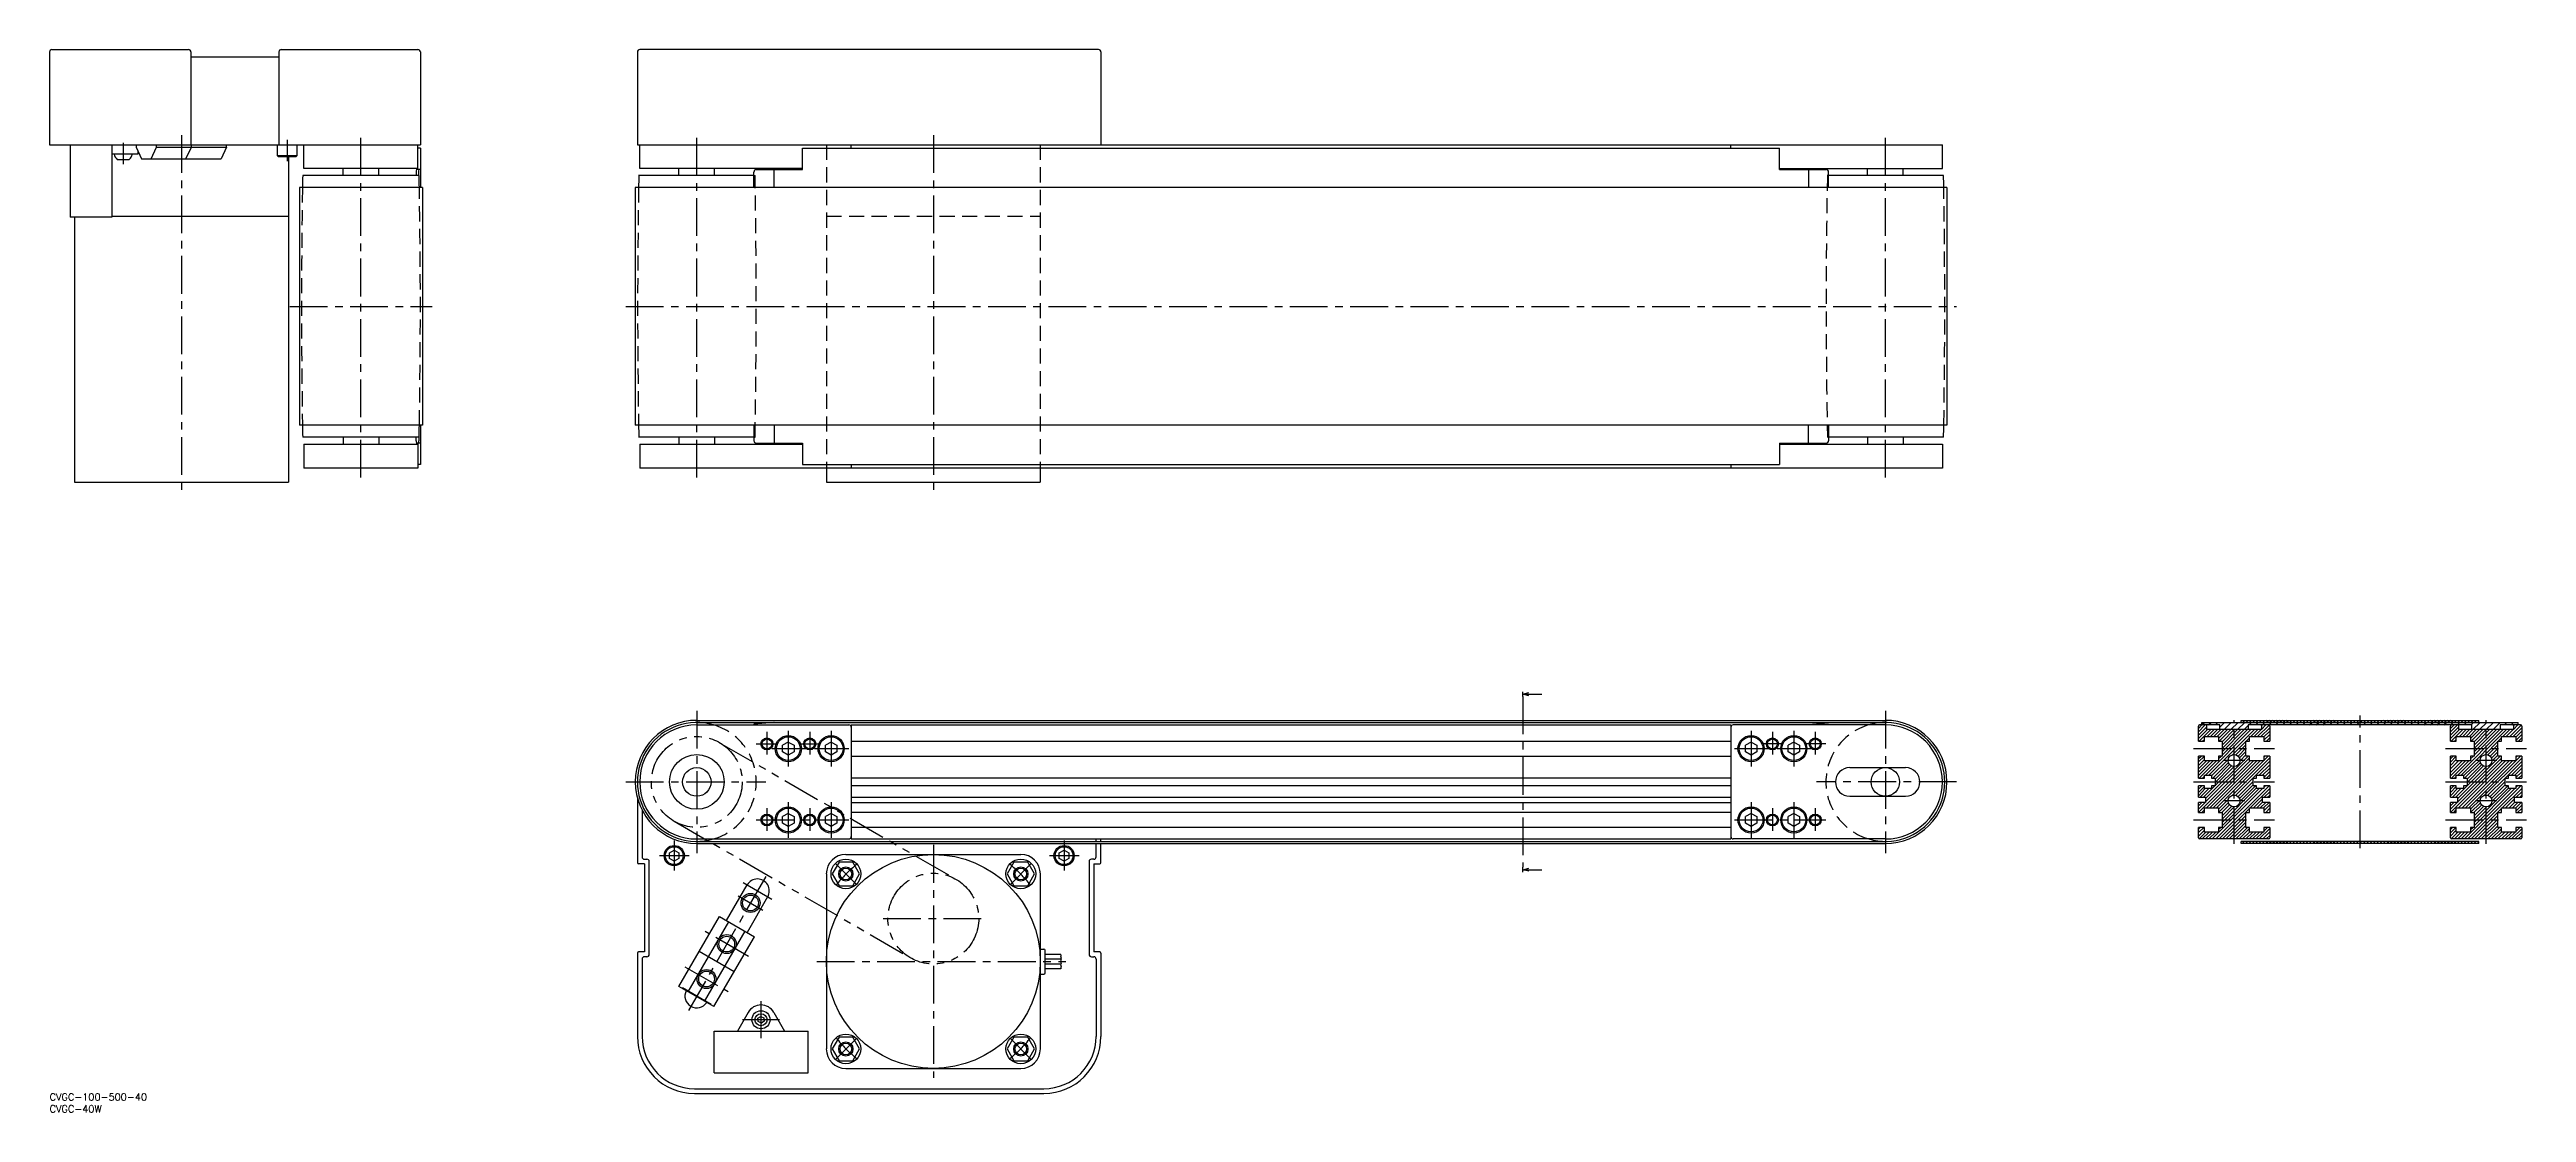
# Model space of a CAD drawing. Extents: x 0 to 1042, y -8 to 439.
import ezdxf

# ---------------------------------------------------------------- set-up
doc = ezdxf.new("R2010")
doc.units = 0
doc.header["$LTSCALE"] = 0.5
for name, pattern in [('CENTER', [50.8, 31.75, -6.35, 6.35, -6.35]), ('DASHED', [19.05, 12.7, -6.35]), ('PHANTOM', [63.5, 31.75, -6.35, 6.35, -6.35, 6.35, -6.35])]:
    doc.linetypes.add(name, pattern=pattern)
doc.layers.get('0').update_dxf_attribs({"linetype": 'CONTINUOUS'})
doc.layers.add('CENTER', color=1, linetype='CENTER')
doc.styles.get("Standard").update_dxf_attribs({"font": 'txt.shx', "height": 3, "bigfont": 'bigfont.shx'})

# ---------------------------------------------------------------- blocks, each defined once
blk = doc.blocks.new('*U61')
at = {"color": 7, "linetype": 'CONTINUOUS'}
blk.add_text('CVGC-100-500-40', height=3, dxfattribs=at).set_placement((0, -3))
blk = doc.blocks.new('*U62')
at = {"color": 7, "linetype": 'CONTINUOUS'}
blk.add_text('CVGC-40W', height=3, dxfattribs=at).set_placement((0, -8))
blk = doc.blocks.new('_OPEN30')
at = {"color": 0, "linetype": 'BYBLOCK'}
for p, q in [((-1, 0.27), (0, 0)), ((0, 0), (-1, -0.27)), ((0, 0), (-1, 0))]:
    blk.add_line(p, q, dxfattribs=at)
blk = doc.blocks.new('*U63')
at = {"color": 7, "linetype": 'CONTINUOUS'}
blk.add_lwpolyline([(622.3, 167.9), (627.8, 167.9)], dxfattribs=at)
at = {"color": 7, "linetype": 'CONTINUOUS', "xscale": 2.5, "yscale": 2.5, "zscale": 2.5, "rotation": 180}
blk.add_blockref('_OPEN30', (619.8, 167.9), dxfattribs=at)
blk = doc.blocks.new('*U64')
at = {"color": 7, "linetype": 'CONTINUOUS'}
blk.add_lwpolyline([(622.3, 94.1), (627.8, 94.1)], dxfattribs=at)
at = {"color": 7, "linetype": 'CONTINUOUS', "xscale": 2.5, "yscale": 2.5, "zscale": 2.5, "rotation": 180}
blk.add_blockref('_OPEN30', (619.8, 94.1), dxfattribs=at)

msp = doc.modelspace()

# ---------------------------------------------------------------- linework, layer by layer
at = {"color": 7, "linetype": 'CONTINUOUS'}
for p, q in [((0, 438), (0, 399)), ((1, 439), (58.5, 439)), ((59.5, 438), (59.5, 399)), ((96.5, 438), (96.5, 399)), ((97.5, 439), (155, 439)), ((156, 438), (156, 399)), ((247.3, 438), (247.3, 399)), ((441.3, 439), (248.3, 439)), ((437, 439), (252.3, 439)), ((442.3, 438), (442.3, 399)), ((59.5, 436), (96.5, 436)), ((0, 399), (156, 399)), ((8.7, 399), (8.7, 368.5)), ((26.2, 399), (26.2, 368.5)), ((36.5, 399), (36.5, 398)), ((36.5, 398), (38.7, 393)), ((37.2, 396.4), (37.2, 395)), ((42.7, 393), (45, 398)), ((45, 398), (45, 399)), ((45, 398), (74.4, 398)), ((57.4, 393), (59.7, 398)), ((59.7, 398), (59.7, 399)), ((74.4, 398), (72.2, 393)), ((74.4, 398), (74.4, 399)), ((95.7, 399), (95.7, 394.5)), ((104.2, 394.5), (104.2, 399)), ((107, 399), (155, 399)), ((107, 389), (107, 399)), ((155, 388.5), (155, 399)), ((156, 397.5), (155, 397.5)), ((156, 397.5), (156, 381)), ((247.3, 399), (796.3, 399)), ((248.3, 389), (248.3, 399)), ((316.8, 397.5), (727.8, 397.5)), ((316.8, 388.5), (316.8, 397.5)), ((337.3, 397.5), (337.3, 399)), ((707.3, 397.5), (707.3, 399)), ((727.8, 388.5), (727.8, 397.5)), ((796.3, 389), (796.3, 399)), ((37.2, 395), (26.2, 395)), ((28.5, 392.8), (33.5, 392.8)), ((38.7, 393), (72.2, 393)), ((95.7, 394.5), (96.2, 394)), ((95.7, 394.5), (104.2, 394.5)), ((96.2, 394), (103.7, 394)), ((100.5, 394), (100.5, 257)), ((103.7, 394), (104.2, 394.5)), ((155.5, 386), (106.5, 386)), ((155, 389), (107, 389)), ((123.5, 386), (123.5, 389)), ((138.5, 386), (138.5, 389)), ((156, 388.5), (154.3, 388.5)), ((154.3, 387.5), (154.3, 386)), ((155.3, 386), (155.3, 387.5)), ((296.3, 386), (247.8, 386)), ((316.8, 389), (248.3, 389)), ((264.8, 386), (264.8, 389)), ((279.8, 386), (279.8, 389)), ((296.3, 381), (296.3, 387.5)), ((297.3, 388.5), (316.8, 388.5)), ((304.8, 381), (304.8, 388.5)), ((727.8, 389), (796.3, 389)), ((727.8, 388.5), (747.4, 388.5)), ((739.9, 388.5), (739.9, 381)), ((748.4, 381), (748.4, 387.5)), ((796.8, 386), (748.4, 386)), ((764.8, 386), (764.8, 389)), ((779.8, 386), (779.8, 389)), ((156.9, 381), (105.1, 381)), ((105.1, 381), (105.1, 281)), ((156.9, 381), (156.9, 281)), ((798.2, 381), (246.4, 381)), ((246.4, 381), (246.4, 281)), ((798.2, 381), (798.2, 281)), ((26.2, 368.5), (8.7, 368.5)), ((10.5, 368.5), (10.5, 257)), ((26.2, 369), (100.5, 369)), ((156.9, 281), (105.1, 281)), ((155.5, 276), (106.5, 276)), ((107, 273), (155, 273)), ((107, 273), (107, 263)), ((123.5, 276), (123.5, 273)), ((138.5, 276), (138.5, 273)), ((154.3, 274.5), (154.3, 276)), ((156, 273.5), (154.3, 273.5)), ((155, 273.5), (155, 263)), ((155.3, 276), (155.3, 274.5)), ((156, 281), (156, 264.5)), ((798.2, 281), (246.4, 281)), ((296.3, 276), (247.8, 276)), ((248.3, 273), (316.8, 273)), ((248.3, 273), (248.3, 263)), ((264.8, 276), (264.8, 273)), ((279.8, 276), (279.8, 273)), ((296.3, 281), (296.3, 274.5)), ((297.3, 273.5), (316.8, 273.5)), ((304.8, 281), (304.8, 273.5)), ((316.8, 273.5), (316.8, 264.5)), ((727.8, 273.5), (747.4, 273.5)), ((727.8, 273.5), (727.8, 264.5)), ((727.8, 273), (796.3, 273)), ((739.9, 273.5), (739.9, 281)), ((748.4, 281), (748.4, 274.5)), ((796.8, 276), (748.4, 276)), ((764.8, 276), (764.8, 273)), ((779.8, 276), (779.8, 273)), ((796.3, 273), (796.3, 263)), ((155, 263), (107, 263)), ((156, 264.5), (155, 264.5)), ((796.3, 263), (248.3, 263)), ((316.8, 264.5), (727.8, 264.5)), ((326.8, 263), (326.8, 257)), ((337.3, 264.5), (337.3, 263)), ((416.8, 263), (416.8, 257)), ((707.3, 264.5), (707.3, 263)), ((10.5, 257), (100.5, 257)), ((326.8, 257), (416.8, 257)), ((272.3, 156.9), (772.3, 156.9)), ((922, 156), (922, 156.9)), ((922, 156.9), (1022, 156.9)), ((1022, 156), (1022, 156.9)), ((272.3, 156), (772.3, 156)), ((272.3, 155), (336.3, 155)), ((304.7, 156), (296.3, 155.3)), ((296.3, 155.3), (296.3, 155)), ((310.8, 147.7), (308.4, 146.4)), ((308.4, 143.6), (308.4, 146.4)), ((310.8, 147.7), (313.2, 146.4)), ((313.2, 146.4), (313.2, 143.6)), ((328.8, 147.7), (326.4, 146.4)), ((326.4, 143.6), (326.4, 146.4)), ((328.8, 147.7), (331.2, 146.4)), ((331.2, 146.4), (331.2, 143.6)), ((337.3, 155), (707.3, 155)), ((337.3, 155), (337.3, 107)), ((337.3, 148.1), (707.3, 148.1)), ((707.3, 155), (707.3, 107)), ((772.3, 155), (708.3, 155)), ((715.8, 147.7), (713.4, 146.4)), ((713.4, 143.6), (713.4, 146.4)), ((715.8, 147.7), (718.2, 146.4)), ((718.2, 146.4), (718.2, 143.6)), ((733.8, 147.7), (731.4, 146.4)), ((731.4, 143.6), (731.4, 146.4)), ((733.8, 147.7), (736.2, 146.4)), ((736.2, 146.4), (736.2, 143.6)), ((739.9, 156), (748.4, 155.3)), ((748.4, 155.3), (748.3, 155)), ((904, 148.1), (904, 154.5)), ((904, 148.1), (906.5, 148.1)), ((913, 155), (904.5, 155)), ((905.5, 156), (1038.5, 156)), ((905.5, 155), (905.5, 156)), ((906.5, 148.1), (906.5, 150.1)), ((906.5, 150.1), (912.5, 150.1)), ((907.5, 153), (907.5, 155)), ((930.5, 153), (907.5, 153)), ((912.5, 150.1), (912.5, 148.1)), ((912.5, 148.1), (914, 148.1)), ((913, 153), (913, 155)), ((914, 148.1), (914, 141.9)), ((924, 141.9), (924, 148.1)), ((924, 148.1), (925.5, 148.1)), ((1019, 155), (925, 155)), ((925, 155), (925, 153)), ((925.5, 148.1), (925.5, 150.1)), ((925.5, 150.1), (931.5, 150.1)), ((930.5, 155), (930.5, 153)), ((931.5, 150.1), (931.5, 148.1)), ((931.5, 148.1), (934, 148.1)), ((934, 154.5), (934, 148.1)), ((1010, 148.1), (1010, 154.5)), ((1010, 148.1), (1012.5, 148.1)), ((1012.5, 148.1), (1012.5, 150.1)), ((1012.5, 150.1), (1018.5, 150.1)), ((1013.5, 153), (1013.5, 155)), ((1036.5, 153), (1013.5, 153)), ((1018.5, 150.1), (1018.5, 148.1)), ((1018.5, 148.1), (1020, 148.1)), ((1019, 153), (1019, 155)), ((1020, 148.1), (1020, 141.9)), ((1030, 141.9), (1030, 148.1)), ((1030, 148.1), (1031.5, 148.1)), ((1031, 155), (1031, 153)), ((1039.5, 155), (1031, 155)), ((1031.5, 148.1), (1031.5, 150.1)), ((1031.5, 150.1), (1037.5, 150.1)), ((1036.5, 155), (1036.5, 153)), ((1037.5, 150.1), (1037.5, 148.1)), ((1037.5, 148.1), (1040, 148.1)), ((1038.5, 155), (1038.5, 156)), ((1040, 154.5), (1040, 148.1)), ((310.8, 142.3), (308.4, 143.6)), ((313.2, 143.6), (310.8, 142.3)), ((328.8, 142.3), (326.4, 143.6)), ((331.2, 143.6), (328.8, 142.3)), ((337.3, 141.9), (707.3, 141.9)), ((715.8, 142.3), (713.4, 143.6)), ((718.2, 143.6), (715.8, 142.3)), ((733.8, 142.3), (731.4, 143.6)), ((736.2, 143.6), (733.8, 142.3)), ((757.3, 137), (780.8, 137)), ((906.5, 141.9), (904, 141.9)), ((904, 132.6), (904, 141.9)), ((906.5, 139.9), (906.5, 141.9)), ((912.5, 139.9), (906.5, 139.9)), ((914, 141.9), (912.5, 141.9)), ((912.5, 141.9), (912.5, 139.9)), ((925.5, 141.9), (924, 141.9)), ((925.5, 139.9), (925.5, 141.9)), ((931.5, 139.9), (925.5, 139.9)), ((934, 141.9), (931.5, 141.9)), ((931.5, 141.9), (931.5, 139.9)), ((934, 141.9), (934, 132.6)), ((1012.5, 141.9), (1010, 141.9)), ((1010, 132.6), (1010, 141.9)), ((1012.5, 139.9), (1012.5, 141.9)), ((1018.5, 139.9), (1012.5, 139.9)), ((1020, 141.9), (1018.5, 141.9)), ((1018.5, 141.9), (1018.5, 139.9)), ((1031.5, 141.9), (1030, 141.9)), ((1031.5, 139.9), (1031.5, 141.9)), ((1037.5, 139.9), (1031.5, 139.9)), ((1040, 141.9), (1037.5, 141.9)), ((1037.5, 141.9), (1037.5, 139.9)), ((1040, 141.9), (1040, 132.6)), ((707.3, 132.6), (337.3, 132.6)), ((707.3, 129.4), (337.3, 129.4)), ((904, 132.6), (906.5, 132.6)), ((906.5, 129.4), (904, 129.4)), ((904, 124.6), (904, 129.4)), ((906.5, 132.6), (906.5, 133.9)), ((906.5, 133.9), (909.5, 133.9)), ((906.5, 128.2), (906.5, 129.4)), ((909.5, 128.2), (906.5, 128.2)), ((909.5, 133.9), (909.5, 132.6)), ((909.5, 132.6), (911, 132.6)), ((911, 129.4), (909.5, 129.4)), ((909.5, 129.4), (909.5, 128.2)), ((911, 132.6), (911, 129.4)), ((927, 129.4), (927, 132.6)), ((927, 132.6), (928.5, 132.6)), ((928.5, 129.4), (927, 129.4)), ((928.5, 132.6), (928.5, 133.9)), ((928.5, 133.9), (931.5, 133.9)), ((928.5, 128.2), (928.5, 129.4)), ((931.5, 128.2), (928.5, 128.2)), ((931.5, 133.9), (931.5, 132.6)), ((931.5, 132.6), (934, 132.6)), ((934, 129.4), (931.5, 129.4)), ((931.5, 129.4), (931.5, 128.2)), ((934, 129.4), (934, 124.6)), ((1010, 132.6), (1012.5, 132.6)), ((1012.5, 129.4), (1010, 129.4)), ((1010, 124.6), (1010, 129.4)), ((1012.5, 132.6), (1012.5, 133.9)), ((1012.5, 133.9), (1015.5, 133.9)), ((1012.5, 128.2), (1012.5, 129.4)), ((1015.5, 128.2), (1012.5, 128.2)), ((1015.5, 133.9), (1015.5, 132.6)), ((1015.5, 132.6), (1017, 132.6)), ((1017, 129.4), (1015.5, 129.4)), ((1015.5, 129.4), (1015.5, 128.2)), ((1017, 132.6), (1017, 129.4)), ((1033, 129.4), (1033, 132.6)), ((1033, 132.6), (1034.5, 132.6)), ((1034.5, 129.4), (1033, 129.4)), ((1034.5, 132.6), (1034.5, 133.9)), ((1034.5, 133.9), (1037.5, 133.9)), ((1034.5, 128.2), (1034.5, 129.4)), ((1037.5, 128.2), (1034.5, 128.2)), ((1037.5, 133.9), (1037.5, 132.6)), ((1037.5, 132.6), (1040, 132.6)), ((1040, 129.4), (1037.5, 129.4)), ((1037.5, 129.4), (1037.5, 128.2)), ((1040, 129.4), (1040, 124.6)), ((247.3, 124.2), (247.3, 97)), ((249.3, 119.1), (249.3, 99.5)), ((310.8, 117.7), (308.4, 116.4)), ((308.4, 113.6), (308.4, 116.4)), ((310.8, 117.7), (313.2, 116.4)), ((313.2, 116.4), (313.2, 113.6)), ((328.8, 117.7), (326.4, 116.4)), ((326.4, 113.6), (326.4, 116.4)), ((328.8, 117.7), (331.2, 116.4)), ((331.2, 116.4), (331.2, 113.6)), ((337.3, 124.6), (707.3, 124.6)), ((337.3, 122.4), (707.3, 122.4)), ((707.3, 118.1), (337.3, 118.1)), ((715.8, 117.7), (713.4, 116.4)), ((713.4, 113.6), (713.4, 116.4)), ((715.8, 117.7), (718.2, 116.4)), ((718.2, 116.4), (718.2, 113.6)), ((733.8, 117.7), (731.4, 116.4)), ((731.4, 113.6), (731.4, 116.4)), ((733.8, 117.7), (736.2, 116.4)), ((736.2, 116.4), (736.2, 113.6)), ((757.3, 125), (780.8, 125)), ((904, 124.6), (907, 124.6)), ((907, 122.4), (904, 122.4)), ((904, 118.1), (904, 122.4)), ((904, 118.1), (906.5, 118.1)), ((906.5, 118.1), (906.5, 120.1)), ((906.5, 120.1), (912.5, 120.1)), ((907, 124.6), (907, 122.4)), ((912.5, 120.1), (912.5, 118.1)), ((912.5, 118.1), (914, 118.1)), ((914, 118.1), (914, 111.9)), ((924, 111.9), (924, 118.1)), ((924, 118.1), (925.5, 118.1)), ((925.5, 118.1), (925.5, 120.1)), ((925.5, 120.1), (931.5, 120.1)), ((931, 122.4), (931, 124.6)), ((931, 124.6), (934, 124.6)), ((934, 122.4), (931, 122.4)), ((931.5, 120.1), (931.5, 118.1)), ((931.5, 118.1), (934, 118.1)), ((934, 122.4), (934, 118.1)), ((1010, 124.6), (1013, 124.6)), ((1013, 122.4), (1010, 122.4)), ((1010, 118.1), (1010, 122.4)), ((1010, 118.1), (1012.5, 118.1)), ((1012.5, 118.1), (1012.5, 120.1)), ((1012.5, 120.1), (1018.5, 120.1)), ((1013, 124.6), (1013, 122.4)), ((1018.5, 120.1), (1018.5, 118.1)), ((1018.5, 118.1), (1020, 118.1)), ((1020, 118.1), (1020, 111.9)), ((1030, 111.9), (1030, 118.1)), ((1030, 118.1), (1031.5, 118.1)), ((1031.5, 118.1), (1031.5, 120.1)), ((1031.5, 120.1), (1037.5, 120.1)), ((1037, 122.4), (1037, 124.6)), ((1037, 124.6), (1040, 124.6)), ((1040, 122.4), (1037, 122.4)), ((1037.5, 120.1), (1037.5, 118.1)), ((1037.5, 118.1), (1040, 118.1)), ((1040, 122.4), (1040, 118.1)), ((272.3, 107), (336.3, 107)), ((272.3, 106), (772.3, 106)), ((272.3, 105.1), (772.3, 105.1)), ((310.8, 112.3), (308.4, 113.6)), ((313.2, 113.6), (310.8, 112.3)), ((328.8, 112.3), (326.4, 113.6)), ((331.2, 113.6), (328.8, 112.3)), ((707.3, 111.9), (337.3, 111.9)), ((337.3, 107), (707.3, 107)), ((440.3, 106), (440.3, 107)), ((440.3, 99.5), (440.3, 105.1)), ((442.3, 106), (442.3, 107)), ((442.3, 97), (442.3, 105.1)), ((772.3, 107), (708.3, 107)), ((715.8, 112.3), (713.4, 113.6)), ((718.2, 113.6), (715.8, 112.3)), ((733.8, 112.3), (731.4, 113.6)), ((736.2, 113.6), (733.8, 112.3)), ((906.5, 111.9), (904, 111.9)), ((904, 107.5), (904, 111.9)), ((933.5, 107), (904.5, 107)), ((906.5, 109.9), (906.5, 111.9)), ((912.5, 109.9), (906.5, 109.9)), ((914, 111.9), (912.5, 111.9)), ((912.5, 111.9), (912.5, 109.9)), ((1022, 106), (922, 106)), ((922, 105.1), (922, 106)), ((1022, 105.1), (922, 105.1)), ((925.5, 111.9), (924, 111.9)), ((925.5, 109.9), (925.5, 111.9)), ((931.5, 109.9), (925.5, 109.9)), ((934, 111.9), (931.5, 111.9)), ((931.5, 111.9), (931.5, 109.9)), ((934, 111.9), (934, 107.5)), ((1012.5, 111.9), (1010, 111.9)), ((1010, 107.5), (1010, 111.9)), ((1039.5, 107), (1010.5, 107)), ((1012.5, 109.9), (1012.5, 111.9)), ((1018.5, 109.9), (1012.5, 109.9)), ((1020, 111.9), (1018.5, 111.9)), ((1018.5, 111.9), (1018.5, 109.9)), ((1022, 105.1), (1022, 106)), ((1031.5, 111.9), (1030, 111.9)), ((1031.5, 109.9), (1031.5, 111.9)), ((1037.5, 109.9), (1031.5, 109.9)), ((1040, 111.9), (1037.5, 111.9)), ((1037.5, 111.9), (1037.5, 109.9)), ((1040, 111.9), (1040, 107.5)), ((250.3, 96.5), (247.8, 96.5)), ((250.3, 98.5), (251.3, 98.5)), ((250.3, 96.5), (250.3, 59.5)), ((252.3, 58.5), (252.3, 97.5)), ((260.8, 101.2), (262.8, 102.3)), ((260.8, 98.8), (260.8, 101.2)), ((262.8, 97.7), (260.8, 98.8)), ((262.8, 102.3), (264.8, 101.2)), ((264.8, 98.8), (262.8, 97.7)), ((264.8, 101.2), (264.8, 98.8)), ((335, 100.5), (408.6, 100.5)), ((424.8, 101.2), (426.8, 102.3)), ((424.8, 98.8), (424.8, 101.2)), ((426.8, 97.7), (424.8, 98.8)), ((426.8, 102.3), (428.8, 101.2)), ((428.8, 98.8), (426.8, 97.7)), ((428.8, 101.2), (428.8, 98.8)), ((437.3, 97.5), (437.3, 58.5)), ((439.3, 98.5), (438.3, 98.5)), ((439.3, 96.5), (441.8, 96.5)), ((439.3, 96.5), (439.3, 59.5)), ((284.8, 72.7), (293.5, 87.7)), ((326.8, 92.3), (326.8, 18.7)), ((416.8, 92.3), (416.8, 18.7)), ((264.8, 45), (281.8, 74.4)), ((281.8, 74.4), (296.5, 65.9)), ((302.1, 82.7), (293.5, 67.7)), ((268.7, 42.7), (285.7, 72.2)), ((275.6, 38.7), (292.6, 68.2)), ((279.5, 36.5), (296.5, 65.9)), ((247.3, 59), (247.3, 24)), ((250.3, 59.5), (247.8, 59.5)), ((249.3, 56.5), (249.3, 24)), ((251.3, 57.5), (250.3, 57.5)), ((288, 51.2), (273.3, 59.7)), ((416.8, 60.7), (418.3, 60.7)), ((418.8, 50.7), (418.8, 60.2)), ((418.8, 58.5), (425.5, 58.5)), ((425.5, 56.5), (418.8, 56.5)), ((418.8, 54.5), (425.5, 54.5)), ((418.8, 52.5), (425.5, 52.5)), ((438.3, 57.5), (439.3, 57.5)), ((441.8, 59.5), (439.3, 59.5)), ((440.3, 56.5), (440.3, 24)), ((442.3, 59), (442.3, 24)), ((279.5, 36.5), (264.8, 45)), ((416.8, 50.2), (418.3, 50.2)), ((293.9, 34.1), (289.4, 26.2)), ((298, 31.6), (299.2, 32.4)), ((298.1, 30.2), (298, 31.6)), ((299.2, 32.4), (300.5, 31.8)), ((300.5, 31.8), (300.6, 30.4)), ((304.7, 34.1), (309.2, 26.2)), ((279.6, 8.7), (279.6, 26.2)), ((279.6, 26.2), (319.1, 26.2)), ((299.5, 29.6), (298.1, 30.2)), ((300.6, 30.4), (299.5, 29.6)), ((319.1, 8.7), (319.1, 26.2)), ((335, 10.5), (408.6, 10.5)), ((271.3, 2), (418.3, 2)), ((271.3, 0), (418.3, 0)), ((279.6, 8.7), (319.1, 8.7))]:
    msp.add_line(p, q, dxfattribs=at)
at = {"color": 3, "linetype": 'DASHED'}
for p, q in [((326.8, 399), (326.8, 263)), ((416.8, 399), (416.8, 263)), ((296.3, 386), (296.8, 386)), ((748.4, 386), (747.8, 386)), ((326.8, 369), (416.8, 369)), ((296.3, 276), (296.8, 276)), ((748.4, 276), (747.8, 276))]:
    msp.add_line(p, q, dxfattribs=at)
at = {"color": 3, "linetype": 'CONTINUOUS'}
for p, q in [((923.4, 156), (922.5, 156.9)), ((924.8, 156), (923.9, 156.9)), ((926.2, 156), (925.3, 156.9)), ((927.6, 156), (926.7, 156.9)), ((929, 156), (928.1, 156.9)), ((930.4, 156), (929.5, 156.9)), ((931.8, 156), (930.9, 156.9)), ((933.3, 156), (932.4, 156.9)), ((934.7, 156), (933.8, 156.9)), ((936.1, 156), (935.2, 156.9)), ((937.5, 156), (936.6, 156.9)), ((938.9, 156), (938, 156.9)), ((940.3, 156), (939.4, 156.9)), ((941.7, 156), (940.8, 156.9)), ((943.2, 156), (942.3, 156.9)), ((944.6, 156), (943.7, 156.9)), ((946, 156), (945.1, 156.9)), ((947.4, 156), (946.5, 156.9)), ((948.8, 156), (947.9, 156.9)), ((950.2, 156), (949.3, 156.9)), ((951.6, 156), (950.7, 156.9)), ((953.1, 156), (952.2, 156.9)), ((954.5, 156), (953.6, 156.9)), ((955.9, 156), (955, 156.9)), ((957.3, 156), (956.4, 156.9)), ((958.7, 156), (957.8, 156.9)), ((960.1, 156), (959.2, 156.9)), ((961.5, 156), (960.6, 156.9)), ((963, 156), (962.1, 156.9)), ((964.4, 156), (963.5, 156.9)), ((965.8, 156), (964.9, 156.9)), ((967.2, 156), (966.3, 156.9)), ((968.6, 156), (967.7, 156.9)), ((970, 156), (969.1, 156.9)), ((971.4, 156), (970.5, 156.9)), ((972.9, 156), (972, 156.9)), ((974.3, 156), (973.4, 156.9)), ((975.7, 156), (974.8, 156.9)), ((977.1, 156), (976.2, 156.9)), ((978.5, 156), (977.6, 156.9)), ((979.9, 156), (979, 156.9)), ((981.3, 156), (980.4, 156.9)), ((982.8, 156), (981.9, 156.9)), ((984.2, 156), (983.3, 156.9)), ((985.6, 156), (984.7, 156.9)), ((987, 156), (986.1, 156.9)), ((988.4, 156), (987.5, 156.9)), ((989.8, 156), (988.9, 156.9)), ((991.2, 156), (990.3, 156.9)), ((992.7, 156), (991.8, 156.9)), ((994.1, 156), (993.2, 156.9)), ((995.5, 156), (994.6, 156.9)), ((996.9, 156), (996, 156.9)), ((998.3, 156), (997.4, 156.9)), ((999.7, 156), (998.8, 156.9)), ((1001.1, 156), (1000.2, 156.9)), ((1002.6, 156), (1001.7, 156.9)), ((1004, 156), (1003.1, 156.9)), ((1005.4, 156), (1004.5, 156.9)), ((1006.8, 156), (1005.9, 156.9)), ((1008.2, 156), (1007.3, 156.9)), ((1009.6, 156), (1008.7, 156.9)), ((1011, 156), (1010.1, 156.9)), ((1012.5, 156), (1011.6, 156.9)), ((1013.9, 156), (1013, 156.9)), ((1015.3, 156), (1014.4, 156.9)), ((1016.7, 156), (1015.8, 156.9)), ((1018.1, 156), (1017.2, 156.9)), ((1019.5, 156), (1018.6, 156.9)), ((1020.9, 156), (1020, 156.9)), ((1022, 156.4), (1021.5, 156.9)), ((904, 153.5), (905.5, 155)), ((904, 152.1), (906.9, 155)), ((904, 150.7), (907.5, 154.2)), ((904, 149.2), (907.8, 153)), ((904.3, 148.1), (909.2, 153)), ((905.5, 155), (906.5, 156)), ((905.7, 148.1), (906.5, 148.9)), ((907, 133.9), (926.1, 153)), ((907.7, 150.1), (910.6, 153)), ((908.3, 155), (909.3, 156)), ((908.4, 133.9), (927.6, 153)), ((909.1, 150.1), (912, 153)), ((910.5, 150.1), (913.4, 153)), ((911.2, 155), (912.2, 156)), ((911.9, 150.1), (914.8, 153)), ((912.5, 149.3), (916.2, 153)), ((912.8, 148.1), (917.7, 153)), ((913, 154), (915, 156)), ((914, 147.9), (919.1, 153)), ((914, 146.5), (920.5, 153)), ((914, 145.1), (921.9, 153)), ((914, 143.7), (923.3, 153)), ((914, 142.3), (924.7, 153)), ((914.8, 153), (917.8, 156)), ((917.7, 153), (920.7, 156)), ((918.4, 142.4), (924, 148)), ((919.8, 142.4), (924, 146.6)), ((920.5, 153), (923.5, 156)), ((923.3, 153), (925, 154.7)), ((924.1, 148.1), (925.5, 149.5)), ((925.3, 155), (926.3, 156)), ((925.5, 148.1), (925.5, 148.1)), ((926.1, 150.1), (929, 153)), ((927.5, 150.1), (930.4, 153)), ((928.1, 155), (929.1, 156)), ((928.9, 150.1), (933.7, 154.9)), ((930.3, 150.1), (934, 153.8)), ((930.5, 154.5), (931, 155)), ((930.5, 153.1), (932.4, 155)), ((931, 155), (932, 156)), ((931.5, 149.9), (934, 152.4)), ((931.5, 148.5), (934, 151)), ((932.6, 148.1), (934, 149.6)), ((933.8, 155), (934.8, 156)), ((934, 148.1), (934, 148.1)), ((936.6, 155), (937.6, 156)), ((939.5, 155), (940.5, 156)), ((942.3, 155), (943.3, 156)), ((945.1, 155), (946.1, 156)), ((947.9, 155), (948.9, 156)), ((950.8, 155), (951.8, 156)), ((953.6, 155), (954.6, 156)), ((956.4, 155), (957.4, 156)), ((959.3, 155), (960.3, 156)), ((962.1, 155), (963.1, 156)), ((964.9, 155), (965.9, 156)), ((967.7, 155), (968.7, 156)), ((970.6, 155), (971.6, 156)), ((973.4, 155), (974.4, 156)), ((976.2, 155), (977.2, 156)), ((979.1, 155), (980.1, 156)), ((981.9, 155), (982.9, 156)), ((984.7, 155), (985.7, 156)), ((987.5, 155), (988.5, 156)), ((990.4, 155), (991.4, 156)), ((993.2, 155), (994.2, 156)), ((996, 155), (997, 156)), ((998.9, 155), (999.9, 156)), ((1001.7, 155), (1002.7, 156)), ((1004.5, 155), (1005.5, 156)), ((1007.3, 155), (1008.3, 156)), ((1010, 153.4), (1011.6, 155)), ((1010, 152), (1013, 155)), ((1010, 150.6), (1013.5, 154.1)), ((1010, 149.2), (1013.8, 153)), ((1010.2, 155), (1011.2, 156)), ((1010.3, 148.1), (1015.2, 153)), ((1011.8, 148.1), (1012.5, 148.9)), ((1013, 155), (1014, 156)), ((1013.1, 133.9), (1032.2, 153)), ((1013.8, 150.1), (1016.7, 153)), ((1014.5, 133.9), (1033.6, 153)), ((1015.2, 150.1), (1018.1, 153)), ((1015.8, 155), (1016.8, 156)), ((1016.6, 150.1), (1019.5, 153)), ((1018, 150.1), (1020.9, 153)), ((1018.5, 149.2), (1022.3, 153)), ((1018.7, 155), (1019.7, 156)), ((1018.8, 148.1), (1023.7, 153)), ((1019.5, 153), (1022.5, 156)), ((1020, 147.9), (1025.1, 153)), ((1020, 146.5), (1026.5, 153)), ((1020, 145), (1028, 153)), ((1020, 143.6), (1029.4, 153)), ((1020, 142.2), (1030.8, 153)), ((1022.3, 153), (1025.3, 156)), ((1024.5, 142.4), (1030, 148)), ((1025.1, 153), (1028.1, 156)), ((1025.8, 142.4), (1030, 146.6)), ((1028, 153), (1031, 156)), ((1030.1, 148.1), (1031.5, 149.5)), ((1030.8, 153), (1031, 153.2)), ((1032.1, 150.1), (1035, 153)), ((1032.8, 155), (1033.8, 156)), ((1033.5, 150.1), (1036.4, 153)), ((1035, 150.1), (1039.8, 154.9)), ((1035.6, 155), (1036.6, 156)), ((1036.4, 150.1), (1040, 153.7)), ((1036.5, 154.5), (1037, 155)), ((1036.5, 153.1), (1038.4, 155)), ((1037.5, 149.8), (1040, 152.3)), ((1037.5, 148.4), (1040, 150.9)), ((1038.4, 155), (1038.5, 155.1)), ((1038.6, 148.1), (1040, 149.5)), ((904, 140.8), (905.1, 141.9)), ((904, 139.4), (906.5, 141.9)), ((904, 137.9), (906.5, 140.4)), ((904, 136.5), (907.4, 139.9)), ((904, 135.1), (908.8, 139.9)), ((904, 133.7), (910.2, 139.9)), ((904, 118.1), (925.8, 139.9)), ((904.3, 132.6), (911.6, 139.9)), ((906.2, 124.6), (919.1, 137.5)), ((907, 124), (924.9, 141.9)), ((907, 122.6), (925.5, 141.1)), ((907.4, 120.1), (927.2, 139.9)), ((908.8, 120.1), (928.6, 139.9)), ((909.5, 133.5), (916.6, 140.6)), ((910, 132.6), (916.6, 139.2)), ((910.2, 120.1), (930, 139.9)), ((911, 132.2), (917.1, 138.3)), ((911, 130.8), (917.9, 137.7)), ((911.6, 120.1), (931.4, 139.9)), ((912.5, 140.8), (913.6, 141.9)), ((918.4, 125.4), (934, 141.1)), ((919.7, 125.4), (934, 139.7)), ((920.7, 141.9), (924, 145.2)), ((921.3, 141.1), (924, 143.8)), ((921.5, 139.9), (924, 142.4)), ((929.6, 133.9), (934, 138.2)), ((931, 133.9), (934, 136.8)), ((931.5, 141.4), (932, 141.9)), ((931.5, 140), (933.4, 141.9)), ((1010, 140.7), (1011.2, 141.9)), ((1010, 139.3), (1012.5, 141.8)), ((1010, 137.9), (1012.5, 140.4)), ((1010, 136.5), (1013.4, 139.9)), ((1010, 135), (1014.9, 139.9)), ((1010, 133.6), (1016.3, 139.9)), ((1010, 118.1), (1031.8, 139.9)), ((1010.4, 132.6), (1017.7, 139.9)), ((1012.3, 124.6), (1025.2, 137.5)), ((1013, 123.9), (1031, 141.9)), ((1013, 122.5), (1031.5, 141)), ((1013.4, 120.1), (1033.2, 139.9)), ((1014.9, 120.1), (1034.7, 139.9)), ((1015.5, 133.5), (1022.6, 140.5)), ((1016, 132.6), (1022.6, 139.2)), ((1016.3, 120.1), (1036.1, 139.9)), ((1017, 132.1), (1023.2, 138.3)), ((1017, 130.7), (1024, 137.7)), ((1017.7, 120.1), (1037.5, 139.9)), ((1018.5, 140.7), (1019.7, 141.9)), ((1024.4, 125.4), (1040, 141)), ((1026.7, 141.8), (1030, 145.1)), ((1027.3, 141), (1030, 143.7)), ((1027.5, 139.8), (1030, 142.3)), ((1033, 132.6), (1040, 139.6)), ((1035.7, 133.9), (1040, 138.2)), ((1037.1, 133.9), (1040, 136.8)), ((1037.5, 141.3), (1038.1, 141.9)), ((1037.5, 139.9), (1039.5, 141.9)), ((904, 128), (905.4, 129.4)), ((904, 126.6), (906.5, 129.1)), ((904, 125.2), (906.9, 128.2)), ((904.8, 124.6), (908.4, 128.2)), ((905.7, 132.6), (906.5, 133.4)), ((909.5, 129.3), (909.6, 129.4)), ((909.8, 107), (931, 128.2)), ((911.3, 107), (933.7, 129.4)), ((914, 114), (928.5, 128.5)), ((914, 112.6), (929.6, 128.2)), ((920.7, 124.9), (927, 131.2)), ((921.3, 124.1), (927, 129.8)), ((921.5, 122.9), (928, 129.4)), ((925.8, 120.1), (934, 128.3)), ((928.4, 132.6), (928.5, 132.7)), ((931.5, 132.9), (934, 135.4)), ((931.5, 128.7), (932.2, 129.4)), ((931.7, 124.6), (934, 126.9)), ((932.6, 132.6), (934, 134)), ((933.1, 124.6), (934, 125.5)), ((1010, 129.4), (1010, 129.4)), ((1010, 128), (1011.4, 129.4)), ((1010, 126.6), (1012.5, 129.1)), ((1010, 125.1), (1013, 128.2)), ((1010.9, 124.6), (1014.4, 128.2)), ((1011.8, 132.6), (1012.5, 133.3)), ((1015.5, 129.2), (1015.7, 129.4)), ((1015.9, 107), (1037.1, 128.2)), ((1017.3, 107), (1039.7, 129.4)), ((1020, 113.9), (1034.5, 128.4)), ((1020, 112.5), (1035.6, 128.2)), ((1025.8, 125.4), (1033, 132.6)), ((1026.7, 124.9), (1033, 131.2)), ((1027.3, 124), (1033, 129.8)), ((1027.5, 122.8), (1034.1, 129.4)), ((1031.8, 120.1), (1040, 128.3)), ((1034.4, 132.6), (1034.5, 132.7)), ((1037.5, 132.8), (1040, 135.3)), ((1037.5, 128.6), (1038.3, 129.4)), ((1037.7, 124.6), (1040, 126.9)), ((1038.7, 132.6), (1040, 133.9)), ((1039.2, 124.6), (1040, 125.4)), ((904, 122.4), (904, 122.4)), ((904, 121), (905.4, 122.4)), ((904, 119.6), (906.9, 122.4)), ((905.4, 118.1), (906.5, 119.2)), ((912.5, 119.6), (916.6, 123.7)), ((912.5, 118.2), (916.6, 122.3)), ((912.7, 107), (925.5, 119.8)), ((913.9, 118.1), (917.1, 121.4)), ((914, 116.8), (917.9, 120.7)), ((914, 115.4), (919.1, 120.5)), ((914.1, 107), (924, 116.9)), ((915.5, 107), (924, 115.5)), ((925.2, 118.1), (925.5, 118.4)), ((927.2, 120.1), (931, 123.9)), ((928.6, 120.1), (931, 122.5)), ((930, 120.1), (932.3, 122.4)), ((931.4, 120.1), (933.7, 122.4)), ((931.5, 118.8), (934, 121.3)), ((932.3, 118.1), (934, 119.9)), ((933.7, 118.1), (934, 118.4)), ((1010, 122.3), (1010.1, 122.4)), ((1010, 120.9), (1011.5, 122.4)), ((1010, 119.5), (1012.9, 122.4)), ((1011.4, 118.1), (1012.5, 119.2)), ((1018.5, 119.5), (1022.6, 123.6)), ((1018.5, 118.1), (1022.6, 122.2)), ((1018.7, 107), (1031.5, 119.8)), ((1019.9, 118.1), (1023.2, 121.3)), ((1020, 116.8), (1024, 120.7)), ((1020, 115.3), (1025.2, 120.5)), ((1020.1, 107), (1030, 116.9)), ((1021.6, 107), (1030, 115.4)), ((1031.2, 118.1), (1031.5, 118.4)), ((1033.2, 120.1), (1037, 123.9)), ((1034.7, 120.1), (1037, 122.4)), ((1036.1, 120.1), (1038.4, 122.4)), ((1037.5, 120.1), (1039.8, 122.4)), ((1037.5, 118.7), (1040, 121.2)), ((1038.3, 118.1), (1040, 119.8)), ((1039.7, 118.1), (1040, 118.4)), ((904, 111.1), (904.8, 111.9)), ((904, 109.7), (906.3, 111.9)), ((904, 108.2), (906.5, 110.7)), ((904.3, 107.1), (907.1, 109.9)), ((905.6, 107), (908.5, 109.9)), ((907, 107), (909.9, 109.9)), ((908.4, 107), (911.3, 109.9)), ((912.5, 111.1), (913.3, 111.9)), ((916.9, 107), (924, 114.1)), ((918.3, 107), (924, 112.7)), ((919.7, 107), (924.6, 111.9)), ((921.2, 107), (925.5, 111.4)), ((923.4, 105.1), (922.5, 106)), ((922.6, 107), (925.5, 109.9)), ((924.8, 105.1), (923.9, 106)), ((924, 107), (926.9, 109.9)), ((926.2, 105.1), (925.3, 106)), ((925.4, 107), (928.3, 109.9)), ((927.6, 105.1), (926.7, 106)), ((926.8, 107), (929.7, 109.9)), ((929, 105.1), (928.1, 106)), ((928.2, 107), (931.1, 109.9)), ((930.4, 105.1), (929.5, 106)), ((929.6, 107), (934, 111.4)), ((931.8, 105.1), (930.9, 106)), ((931.1, 107), (934, 110)), ((931.5, 111.7), (931.7, 111.9)), ((931.5, 110.3), (933.1, 111.9)), ((933.3, 105.1), (932.4, 106)), ((932.5, 107), (934, 108.5)), ((934.7, 105.1), (933.8, 106)), ((936.1, 105.1), (935.2, 106)), ((937.5, 105.1), (936.6, 106)), ((938.9, 105.1), (938, 106)), ((940.3, 105.1), (939.4, 106)), ((941.7, 105.1), (940.8, 106)), ((943.2, 105.1), (942.3, 106)), ((944.6, 105.1), (943.7, 106)), ((946, 105.1), (945.1, 106)), ((947.4, 105.1), (946.5, 106)), ((948.8, 105.1), (947.9, 106)), ((950.2, 105.1), (949.3, 106)), ((951.6, 105.1), (950.7, 106)), ((953.1, 105.1), (952.2, 106)), ((954.5, 105.1), (953.6, 106)), ((955.9, 105.1), (955, 106)), ((957.3, 105.1), (956.4, 106)), ((958.7, 105.1), (957.8, 106)), ((960.1, 105.1), (959.2, 106)), ((961.5, 105.1), (960.6, 106)), ((963, 105.1), (962.1, 106)), ((964.4, 105.1), (963.5, 106)), ((965.8, 105.1), (964.9, 106)), ((967.2, 105.1), (966.3, 106)), ((968.6, 105.1), (967.7, 106)), ((970, 105.1), (969.1, 106)), ((971.4, 105.1), (970.5, 106)), ((972.8, 105.1), (971.9, 106)), ((974.3, 105.1), (973.4, 106)), ((975.7, 105.1), (974.8, 106)), ((977.1, 105.1), (976.2, 106)), ((978.5, 105.1), (977.6, 106)), ((979.9, 105.1), (979, 106)), ((981.3, 105.1), (980.4, 106)), ((982.7, 105.1), (981.8, 106)), ((984.2, 105.1), (983.3, 106)), ((985.6, 105.1), (984.7, 106)), ((987, 105.1), (986.1, 106)), ((988.4, 105.1), (987.5, 106)), ((989.8, 105.1), (988.9, 106)), ((991.2, 105.1), (990.3, 106)), ((992.6, 105.1), (991.7, 106)), ((994.1, 105.1), (993.2, 106)), ((995.5, 105.1), (994.6, 106)), ((996.9, 105.1), (996, 106)), ((998.3, 105.1), (997.4, 106)), ((999.7, 105.1), (998.8, 106)), ((1001.1, 105.1), (1000.2, 106)), ((1002.5, 105.1), (1001.6, 106)), ((1004, 105.1), (1003.1, 106)), ((1005.4, 105.1), (1004.5, 106)), ((1006.8, 105.1), (1005.9, 106)), ((1008.2, 105.1), (1007.3, 106)), ((1009.6, 105.1), (1008.7, 106)), ((1010, 111), (1010.9, 111.9)), ((1010, 109.6), (1012.3, 111.9)), ((1010, 108.2), (1012.5, 110.7)), ((1011, 105.1), (1010.1, 106)), ((1010.3, 107), (1013.1, 109.9)), ((1012.4, 105.1), (1011.5, 106)), ((1011.7, 107), (1014.6, 109.9)), ((1013.9, 105.1), (1013, 106)), ((1013.1, 107), (1016, 109.9)), ((1015.3, 105.1), (1014.4, 106)), ((1014.5, 107), (1017.4, 109.9)), ((1016.7, 105.1), (1015.8, 106)), ((1018.1, 105.1), (1017.2, 106)), ((1018.5, 111), (1019.4, 111.9)), ((1019.5, 105.1), (1018.6, 106)), ((1020.9, 105.1), (1020, 106)), ((1022, 105.4), (1021.4, 106)), ((1023, 107), (1030, 114)), ((1024.4, 107), (1030, 112.6)), ((1025.8, 107), (1030.7, 111.9)), ((1027.2, 107), (1031.5, 111.3)), ((1028.6, 107), (1031.5, 109.9)), ((1030, 107), (1032.9, 109.9)), ((1031.5, 107), (1034.4, 109.9)), ((1032.9, 107), (1035.8, 109.9)), ((1034.3, 107), (1037.2, 109.9)), ((1035.7, 107), (1040, 111.3)), ((1037.1, 107), (1040, 109.9)), ((1037.5, 111.6), (1037.8, 111.9)), ((1037.5, 110.2), (1039.2, 111.9)), ((1038.5, 107), (1040, 108.5))]:
    msp.add_line(p, q, dxfattribs=at)
at = {"color": 3, "linetype": 'PHANTOM'}
for p, q in [((281.9, 147.5), (381.4, 90)), ((262.8, 114.5), (362.3, 57))]:
    msp.add_line(p, q, dxfattribs=at)
at = {"color": 7, "linetype": 'CONTINUOUS'}
for points in [[(332.2, 97.3), (329.3, 92.3), (332.2, 87.3), (337.9, 87.3), (340.8, 92.3), (337.9, 97.3)], [(405.7, 97.3), (402.8, 92.3), (405.7, 87.3), (411.5, 87.3), (414.4, 92.3), (411.5, 97.3)], [(332.2, 23.7), (329.3, 18.7), (332.2, 13.7), (337.9, 13.7), (340.8, 18.7), (337.9, 23.7)], [(405.7, 23.7), (402.8, 18.7), (405.7, 13.7), (411.5, 13.7), (414.4, 18.7), (411.5, 23.7)]]:
    msp.add_lwpolyline(points, close=True, dxfattribs=at)
at = {"color": 3, "linetype": 'PHANTOM'}
for centre in [(272.3, 131), (371.8, 73.5)]:
    msp.add_circle(centre, 19.1, dxfattribs=at)
at = {"color": 3, "linetype": 'CONTINUOUS'}
for centre, radius in [((301.8, 147), 2.5), ((319.8, 147), 2.5), ((724.8, 147), 2.5), ((742.8, 147), 2.5), ((301.8, 115), 2.5), ((319.8, 115), 2.5), ((724.8, 115), 2.5), ((742.8, 115), 2.5), ((335, 92.3), 2.46), ((408.6, 92.3), 2.46), ((294.9, 80.1), 3.32), ((284.9, 62.8), 3.32), ((276.4, 48.1), 3.32), ((335, 18.7), 2.46), ((408.6, 18.7), 2.46)]:
    msp.add_circle(centre, radius, dxfattribs=at)
at = {"color": 7, "linetype": 'CONTINUOUS'}
for centre, radius in [((301.8, 147), 2.07), ((310.8, 145), 5.5), ((310.8, 145), 5), ((319.8, 147), 2.07), ((328.8, 145), 5.5), ((328.8, 145), 5), ((715.8, 145), 5.5), ((715.8, 145), 5), ((724.8, 147), 2.07), ((733.8, 145), 5.5), ((733.8, 145), 5), ((742.8, 147), 2.07), ((272.3, 131), 11.5), ((272.3, 131), 6), ((772.3, 131), 6), ((919, 140), 2.5), ((1025, 140), 2.5), ((919, 123), 2.5), ((1025, 123), 2.5), ((301.8, 115), 2.07), ((310.8, 115), 5.5), ((310.8, 115), 5), ((319.8, 115), 2.07), ((328.8, 115), 5.5), ((328.8, 115), 5), ((715.8, 115), 5.5), ((715.8, 115), 5), ((724.8, 115), 2.07), ((733.8, 115), 5.5), ((733.8, 115), 5), ((742.8, 115), 2.07), ((262.8, 100), 4.25), ((426.8, 100), 4.25), ((262.8, 100), 3.75), ((371.8, 55.5), 45), ((335, 92.3), 6.25), ((335, 92.3), 3), ((408.6, 92.3), 6.25), ((408.6, 92.3), 3), ((426.8, 100), 3.75), ((294.9, 80.1), 4), ((284.9, 62.8), 4), ((276.4, 48.1), 4), ((299.3, 31), 3.8), ((299.3, 31), 2.53), ((335, 18.7), 6.25), ((335, 18.7), 3), ((408.6, 18.7), 6.25), ((408.6, 18.7), 3)]:
    msp.add_circle(centre, radius, dxfattribs=at)
for centre, radius, start, end in [((1, 438), 1, 90, 180), ((58.5, 438), 1, 0, 90), ((97.5, 438), 1, 90, 180), ((155, 438), 1, 0, 90), ((248.3, 438), 1, 90, 180), ((441.3, 438), 1, 0, 90), ((30.9, 395.7), 3.8, 190.5476, 229.6409), ((31.1, 395.7), 3.8, 310.3591, 349.4524), ((3131.2, 331), 3025.2, 178.9583, 179.053), ((160.3, 387.5), 6.05, 170.2572, 179.7808), ((161.3, 387.5), 6.05, 170.2572, 179.7808), ((-2869.2, 331), 3025.2, 0.947, 1.0417), ((3272.6, 331), 3025.2, 178.9583, 179.053), ((297.3, 387.5), 1, 90, 180), ((747.4, 387.5), 1, 0, 90), ((-2227.9, 331), 3025.2, 0.947, 1.0417), ((3131.2, 331), 3025.2, 180.947, 181.0417), ((160.3, 274.5), 6.05, 180.2192, 189.7428), ((161.3, 274.5), 6.05, 180.2192, 189.7428), ((-2869.2, 331), 3025.2, 358.9583, 359.053), ((3272.6, 331), 3025.2, 180.947, 181.0417), ((297.3, 274.5), 1, 180, 270), ((747.4, 274.5), 1, 270, 0), ((-2227.9, 331), 3025.2, 358.9583, 359.053), ((272.3, 131), 25.9, 90, 270), ((772.3, 131), 25.9, 270, 90), ((272.3, 131), 25, 73.7398, 286.2602), ((272.3, 131), 24, 90, 270), ((304.8, 155.5), 0.5, 90, 95), ((336.3, 154), 1, 0, 90), ((708.3, 154), 1, 90, 180), ((739.8, 155.5), 0.5, 85, 90), ((772.3, 131), 25, 253.7395, 106.2605), ((772.3, 131), 24, 270, 90), ((904.5, 154.5), 0.5, 90, 180), ((933.5, 154.5), 0.5, 0, 90), ((1010.5, 154.5), 0.5, 90, 180), ((1039.5, 154.5), 0.5, 0, 90), ((757.3, 131), 6, 90, 270), ((780.8, 131), 6, 270, 90), ((336.3, 108), 1, 270, 0), ((708.3, 108), 1, 180, 270), ((904.5, 107.5), 0.5, 180, 270), ((933.5, 107.5), 0.5, 270, 0), ((1010.5, 107.5), 0.5, 180, 270), ((1039.5, 107.5), 0.5, 270, 0), ((247.8, 97), 0.5, 180, 270), ((250.3, 99.5), 1, 180, 270), ((251.3, 97.5), 1, 0, 90), ((335, 92.3), 8.23, 90, 180), ((408.6, 92.3), 8.23, 0, 90), ((438.3, 97.5), 1, 90, 180), ((439.3, 99.5), 1, 270, 0), ((441.8, 97), 0.5, 270, 0), ((297.8, 85.2), 5, 330, 150), ((247.8, 59), 0.5, 90, 180), ((250.3, 56.5), 1, 90, 180), ((251.3, 58.5), 1, 270, 0), ((418.3, 60.2), 0.5, 0, 90), ((438.3, 58.5), 1, 180, 270), ((439.3, 56.5), 1, 0, 90), ((441.8, 59), 0.5, 0, 90), ((272.3, 41), 5, 153.6207, 326.3793), ((418.3, 50.7), 0.5, 270, 0), ((299.3, 31), 6.2, 30, 150), ((271.3, 24), 24, 180, 270), ((271.3, 24), 22, 180, 270), ((418.3, 24), 22, 270, 0), ((418.3, 24), 24, 270, 0), ((335, 18.7), 8.23, 180, 270), ((408.6, 18.7), 8.23, 270, 0)]:
    msp.add_arc(centre, radius, start, end, dxfattribs=at)
at = {"color": 3, "linetype": 'DASHED'}
for centre, radius, start, end in [((-2727.9, 331), 3025.2, 358.9583, 1.0417), ((3772.6, 331), 3025.2, 178.9583, 181.0417), ((3131.2, 331), 3025.2, 179.053, 180.947), ((-2869.2, 331), 3025.2, 359.053, 0.947), ((3272.6, 331), 3025.2, 179.053, 180.947), ((-2227.9, 331), 3025.2, 359.053, 0.947), ((272.3, 131), 25, 286.2602, 73.7398), ((772.3, 131), 25, 106.2605, 253.7395)]:
    msp.add_arc(centre, radius, start, end, dxfattribs=at)
at = {"color": 3, "linetype": 'CONTINUOUS'}
for centre, start, end in [((426.4, 57), 150, 210), ((426.4, 55), 150, 210), ((426.4, 53), 150, 210), ((424.6, 58), 330, 30), ((424.6, 56), 330, 30), ((424.6, 54), 330, 30)]:
    msp.add_arc(centre, 1, start, end, dxfattribs=at)
at = {"layer": 'CENTER', "color": 1, "linetype": 'CENTER'}
for p, q in [((31, 399.8), (31, 390.8)), ((55.5, 403), (55.5, 253)), ((100, 401), (100, 392)), ((131, 259), (131, 403)), ((272.3, 259), (272.3, 403)), ((371.8, 403), (371.8, 253)), ((772.3, 259), (772.3, 403)), ((101.1, 331), (160.9, 331)), ((242.4, 331), (802.2, 331)), ((619.8, 166.9), (619.8, 168.9)), ((619.8, 166.9), (619.8, 95.1)), ((272.3, 160.9), (272.3, 101.1)), ((772.3, 160.9), (772.3, 101.1)), ((919, 105), (919, 157)), ((972, 103.1), (972, 158.9)), ((1025, 105), (1025, 157)), ((297.3, 147), (306.3, 147)), ((301.8, 152), (301.8, 142.5)), ((310.8, 152.5), (310.8, 137.5)), ((315.3, 147), (324.3, 147)), ((319.8, 152), (319.8, 142.5)), ((328.8, 152.5), (328.8, 137.5)), ((715.8, 152.5), (715.8, 137.5)), ((729.3, 147), (720.3, 147)), ((724.8, 152), (724.8, 142.5)), ((733.8, 152.5), (733.8, 137.5)), ((747.3, 147), (738.3, 147)), ((742.8, 152), (742.8, 142.5)), ((303.8, 145), (318.3, 145)), ((321.8, 145), (336.3, 145)), ((708.8, 145), (723.3, 145)), ((726.8, 145), (741.3, 145)), ((902, 145), (936, 145)), ((923.5, 140), (914.5, 140)), ((1008, 145), (1042, 145)), ((1029.5, 140), (1020.5, 140)), ((242.4, 131), (301.3, 131)), ((802.2, 131), (743.3, 131)), ((902, 131), (936, 131)), ((1008, 131), (1042, 131)), ((297.3, 115), (336.3, 115)), ((301.8, 120), (301.8, 110.5)), ((310.8, 122.5), (310.8, 107.5)), ((319.8, 120), (319.8, 110.5)), ((328.8, 122.5), (328.8, 107.5)), ((708.8, 115), (747.3, 115)), ((715.8, 122.5), (715.8, 107.5)), ((724.8, 120), (724.8, 110.5)), ((733.8, 122.5), (733.8, 107.5)), ((742.8, 120), (742.8, 110.5)), ((902, 115), (936, 115)), ((923.5, 123), (914.5, 123)), ((1008, 115), (1042, 115)), ((1029.5, 123), (1020.5, 123)), ((262.8, 106.3), (262.8, 93.8)), ((371.8, 104.5), (371.8, 6.5)), ((426.8, 106.3), (426.8, 93.8)), ((256.6, 100), (269.1, 100)), ((330.6, 96.7), (339.5, 87.9)), ((413, 96.7), (404.2, 87.9)), ((420.6, 100), (433.1, 100)), ((619.8, 93.1), (619.8, 95.1)), ((301.3, 91.2), (268.8, 34.9)), ((291.8, 88.7), (303.9, 81.7)), ((289.7, 83.1), (300.1, 77.1)), ((350.7, 73.5), (392.9, 73.5)), ((294, 57.6), (275.8, 68.1)), ((267.3, 53.3), (285.5, 42.8)), ((322.8, 55.5), (427.5, 55.5)), ((266.3, 44.5), (278.4, 37.5)), ((299.3, 38.8), (299.3, 23.2)), ((307.1, 31), (291.5, 31)), ((330.6, 14.3), (339.5, 23.1)), ((413, 14.3), (404.2, 23.1))]:
    msp.add_line(p, q, dxfattribs=at)
for start, end in [(128.1093, 141.8907), (38.1093, 51.8907), (218.1093, 231.8907), (308.1093, 321.8907)]:
    msp.add_arc((371.8, 55.5), 52, start, end, dxfattribs=at)

# ---------------------------------------------------------------- block references
at = {"color": 7, "linetype": 'CONTINUOUS'}
for name in ['*U63', '*U64', '*U61', '*U62']:
    msp.add_blockref(name, (0, 0), dxfattribs=at)

doc.saveas('drawing.dxf')
